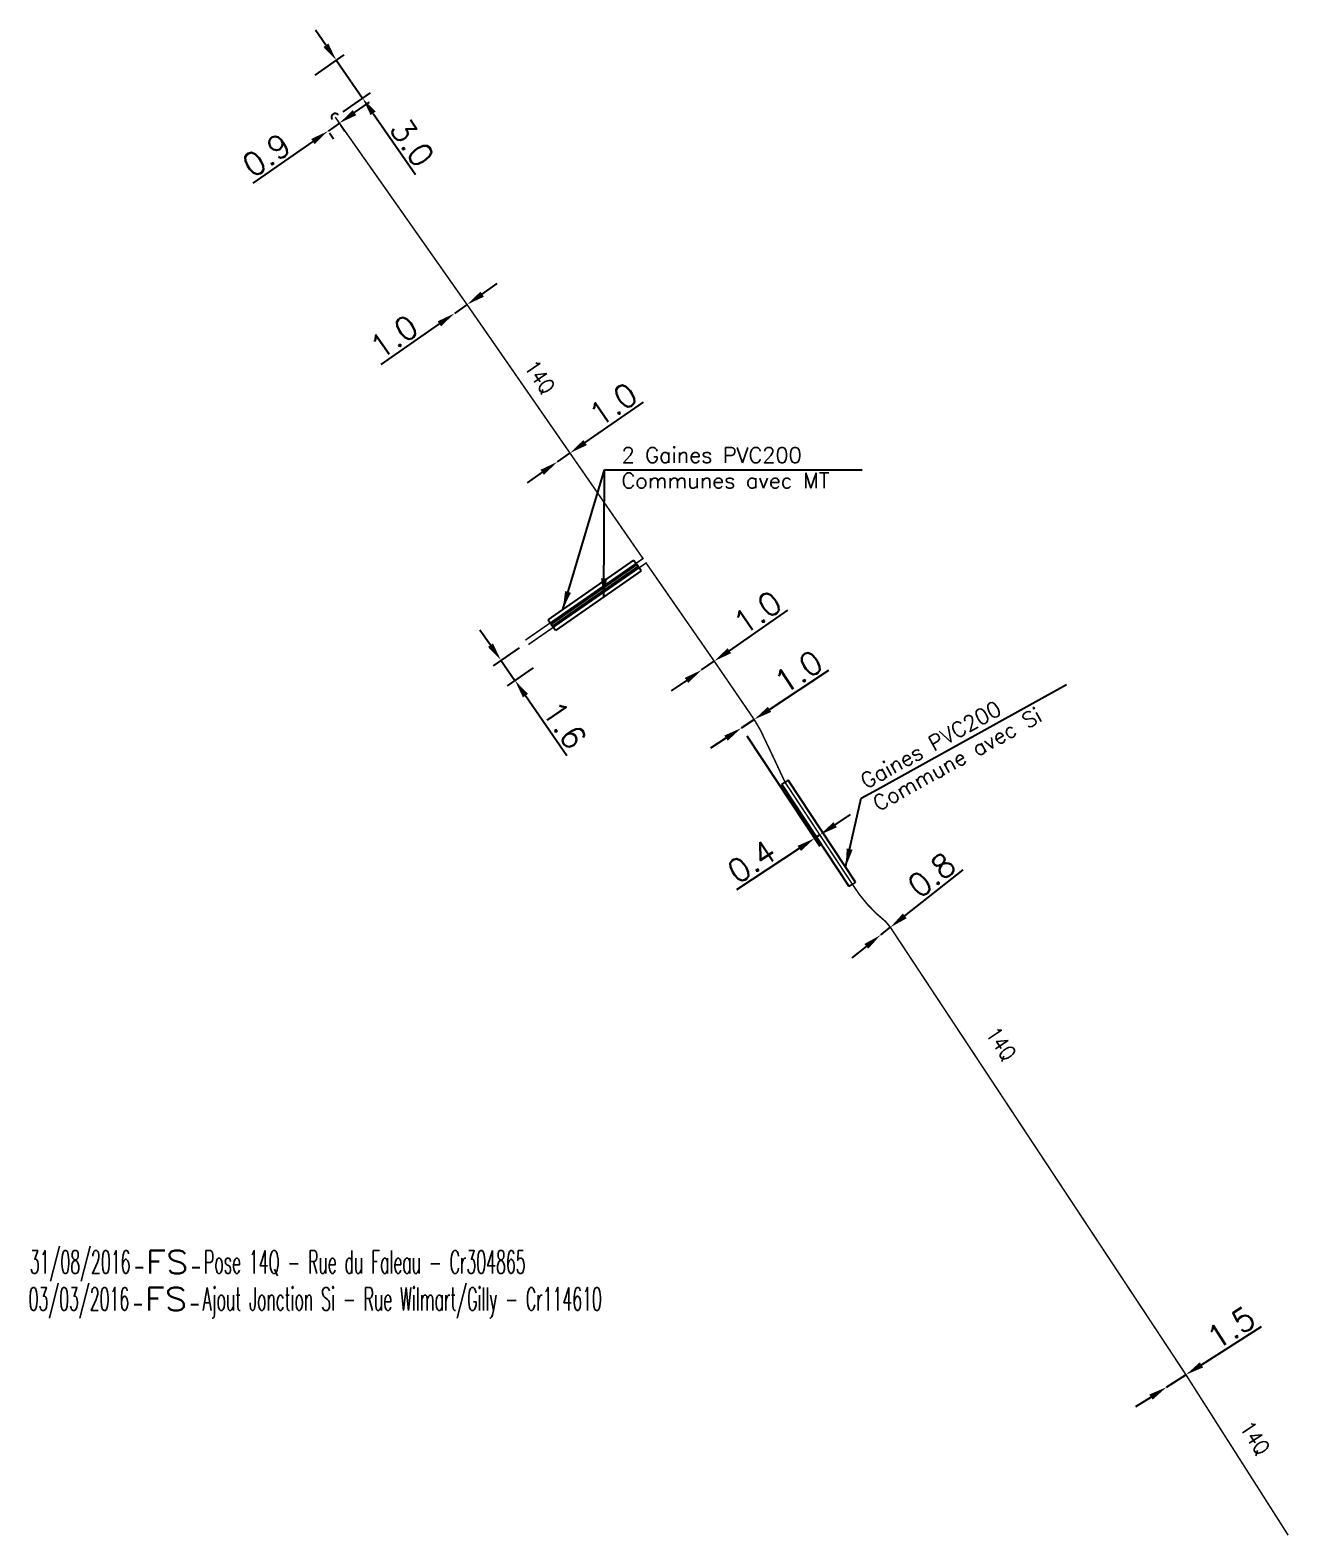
# Model space of a CAD drawing. Header units: millimetres. Extents: x 160285 to 161000, y 122000 to 122644.
# Drawn here: x 160424.3 to 160506.3, y 121999.9 to 122098.1 of the extents above; entities that cross this region are included whole.
import ezdxf
from ezdxf.enums import TextEntityAlignment as Align

# ---------------------------------------------------------------- set-up
doc = ezdxf.new("R2010")
doc.units = ezdxf.units.MM
doc.header["$MEASUREMENT"] = 0
doc.header["$PDMODE"] = 34
doc.linetypes.add('S_ST', pattern=[14, 8, -1.5, 0, -1.5, 0, -1.5, 0, -1.5])
doc.layers.get('0').update_dxf_attribs({"linetype": 'CONTINUOUS'})
doc.layers.get('Defpoints').update_dxf_attribs({"linetype": 'CONTINUOUS'})
for name, color, linetype in [('S_100', 5, 'CONTINUOUS'), ('S_300', 7, 'CONTINUOUS'), ('S_400', 7, 'CONTINUOUS'), ('S_910', 7, 'CONTINUOUS')]:
    doc.layers.add(name, color=color, linetype=linetype)
doc.styles.get("Standard").update_dxf_attribs({"font": 'ROMANS.SHX'})
doc.dimstyles.get("Standard").update_dxf_attribs({"dimscale": 0, "dimtxt": 1.5, "dimasz": 1.2, "dimexe": 0.625, "dimexo": 0.625, "dimgap": 0.25, "dimtad": 1, "dimdec": 1, "dimzin": 0, "dimdsep": 46, "dimtxsty": 'Standard', "dimcen": -0.5, "dimdle": 1, "dimadec": 0, "dimazin": 0, "dimtfac": 0.8, "dimtdec": 1, "dimtmove": 0, "dimatfit": 3, "dimfxl": 0, "dimtolj": 1, "dimtzin": 0, "dimarcsym": 0})

# ---------------------------------------------------------------- blocks, each defined once
blk = doc.blocks.new('GIS_MODF')
at = {"color": 0, "linetype": 'Continuous', "flags": 128}
for points in [[(-2.176, -0.406), (-1.676, -0.406)], [(1.519, -0.406), (2.019, -0.406)]]:
    blk.add_lwpolyline(points, dxfattribs=at)
at = {"color": 0, "linetype": 'Continuous'}
blk.add_attdef('DATE', text='', height=0.75, dxfattribs=at).set_placement((-2.502, -0.798), align=Align.RIGHT)
at = {"color": 0, "linetype": 'Continuous', "width": 3.542583}
blk.add_attdef('USER', text='', height=0.75, dxfattribs=at).set_placement((-1.507, -0.798), (1.276, -0.798), align=Align.FIT)
at = {"color": 0, "linetype": 'Continuous'}
blk.add_attdef('DESC', (2.289, -0.798), '', height=0.75, dxfattribs=at)
blk = doc.blocks.new('*D58')
at = {"layer": 'Defpoints', "color": 0, "linetype": 'Continuous', "transparency": 16777216}
for p in [(160452.798, 122080.175), (160451.976, 122079.605), (160451.976, 122079.605)]:
    blk.add_point(p, dxfattribs=at)
at = {"layer": 'S_100', "color": 0, "linetype": 'Continuous', "lineweight": -2, "transparency": 16777216}
for p, q in [((160453.784, 122080.859), (160454.77, 122081.542)), ((160452.798, 122080.175), (160451.976, 122079.605)), ((160450.99, 122078.921), (160447.186, 122076.284))]:
    blk.add_line(p, q, dxfattribs=at)
at = {"layer": 'S_100', "color": 0, "linetype": 'Continuous', "transparency": 16777216}
for points in [[(160453.67, 122081.023), (160453.898, 122080.694), (160452.798, 122080.175)], [(160450.876, 122079.086), (160451.104, 122078.757), (160451.976, 122079.605)]]:
    blk.add_solid(points, dxfattribs=at)
at = {"layer": 'S_100', "color": 0, "linetype": 'Continuous', "transparency": 16777216, "insert": (160448.025, 122078.083), "char_height": 1.5, "attachment_point": 5, "rotation": 34.7314}
blk.add_mtext('\\A1;1.0', dxfattribs=at)
blk = doc.blocks.new('*D59')
at = {"layer": 'Defpoints', "color": 0, "linetype": 'Continuous', "transparency": 16777216}
for p in [(160458.681, 122069.933), (160458.681, 122069.933), (160459.503, 122070.503)]:
    blk.add_point(p, dxfattribs=at)
at = {"layer": 'S_100', "color": 0, "linetype": 'Continuous', "lineweight": -2, "transparency": 16777216}
for p, q in [((160460.489, 122071.187), (160464.293, 122073.824)), ((160458.681, 122069.933), (160459.503, 122070.503)), ((160457.695, 122069.25), (160456.708, 122068.566))]:
    blk.add_line(p, q, dxfattribs=at)
at = {"layer": 'S_100', "color": 0, "linetype": 'Continuous', "transparency": 16777216}
for points in [[(160460.375, 122071.351), (160460.603, 122071.022), (160459.503, 122070.503)], [(160457.581, 122069.414), (160457.809, 122069.085), (160458.681, 122069.933)]]:
    blk.add_solid(points, dxfattribs=at)
at = {"layer": 'S_100', "color": 0, "linetype": 'Continuous', "transparency": 16777216, "insert": (160462.314, 122073.669), "char_height": 1.5, "attachment_point": 5, "rotation": 34.7314}
blk.add_mtext('\\A1;1.0', dxfattribs=at)
blk = doc.blocks.new('*D60')
at = {"layer": 'Defpoints', "color": 0, "linetype": 'Continuous', "transparency": 16777216}
for p in [(160468.081, 122056.374), (160468.081, 122056.374), (160468.903, 122056.944)]:
    blk.add_point(p, dxfattribs=at)
at = {"layer": 'S_100', "color": 0, "linetype": 'Continuous', "lineweight": -2, "transparency": 16777216}
for p, q in [((160469.889, 122057.627), (160473.693, 122060.264)), ((160468.081, 122056.374), (160468.903, 122056.944)), ((160467.095, 122055.69), (160466.108, 122055.007))]:
    blk.add_line(p, q, dxfattribs=at)
at = {"layer": 'S_100', "color": 0, "linetype": 'Continuous', "transparency": 16777216}
for points in [[(160469.775, 122057.792), (160470.003, 122057.463), (160468.903, 122056.944)], [(160466.981, 122055.855), (160467.208, 122055.526), (160468.081, 122056.374)]]:
    blk.add_solid(points, dxfattribs=at)
at = {"layer": 'S_100', "color": 0, "linetype": 'Continuous', "transparency": 16777216, "insert": (160471.714, 122060.11), "char_height": 1.5, "attachment_point": 5, "rotation": 34.7314}
blk.add_mtext('\\A1;1.0', dxfattribs=at)
blk = doc.blocks.new('*D61')
at = {"layer": 'Defpoints', "color": 0, "linetype": 'Continuous', "transparency": 16777216}
for p in [(160470.671, 122052.591), (160470.671, 122052.591), (160471.506, 122053.142)]:
    blk.add_point(p, dxfattribs=at)
at = {"layer": 'S_100', "color": 0, "linetype": 'Continuous', "lineweight": -2, "transparency": 16777216}
for p, q in [((160472.507, 122053.803), (160476.37, 122056.353)), ((160470.671, 122052.591), (160471.506, 122053.142)), ((160469.67, 122051.93), (160468.668, 122051.269))]:
    blk.add_line(p, q, dxfattribs=at)
at = {"layer": 'S_100', "color": 0, "linetype": 'Continuous', "transparency": 16777216}
for points in [[(160472.397, 122053.97), (160472.618, 122053.636), (160471.506, 122053.142)], [(160469.56, 122052.097), (160469.78, 122051.763), (160470.671, 122052.591)]]:
    blk.add_solid(points, dxfattribs=at)
at = {"layer": 'S_100', "color": 0, "linetype": 'Continuous', "transparency": 16777216, "insert": (160474.389, 122056.243), "char_height": 1.5, "attachment_point": 5, "rotation": 33.43054}
blk.add_mtext('\\A1;1.0', dxfattribs=at)
blk = doc.blocks.new('*D62')
at = {"layer": 'Defpoints', "color": 0, "linetype": 'Continuous', "transparency": 16777216}
for p in [(160470.694, 122052.606), (160475.447, 122045.405), (160475.781, 122045.626)]:
    blk.add_point(p, dxfattribs=at)
at = {"layer": 'S_100', "color": 0, "linetype": 'Continuous', "lineweight": -2, "transparency": 16777216}
for p, q in [((160471.038, 122052.084), (160475.792, 122044.884)), ((160476.783, 122046.287), (160477.784, 122046.948)), ((160475.781, 122045.626), (160475.447, 122045.405)), ((160474.446, 122044.744), (160470.345, 122042.037))]:
    blk.add_line(p, q, dxfattribs=at)
at = {"layer": 'S_100', "color": 0, "linetype": 'Continuous', "transparency": 16777216}
for points in [[(160476.673, 122046.454), (160476.893, 122046.12), (160475.781, 122045.626)], [(160474.336, 122044.911), (160474.556, 122044.577), (160475.447, 122045.405)]]:
    blk.add_solid(points, dxfattribs=at)
at = {"layer": 'S_100', "color": 0, "linetype": 'Continuous', "transparency": 16777216, "insert": (160471.344, 122043.894), "char_height": 1.5, "attachment_point": 5, "rotation": 33.43054}
blk.add_mtext('\\A1;0.4', dxfattribs=at)
blk = doc.blocks.new('*D63')
at = {"layer": 'Defpoints', "color": 0, "linetype": 'Continuous', "transparency": 16777216}
for p in [(160480.38, 122039.603), (160479.752, 122039.107), (160479.752, 122039.107)]:
    blk.add_point(p, dxfattribs=at)
at = {"layer": 'S_100', "color": 0, "linetype": 'Continuous', "lineweight": -2, "transparency": 16777216}
for p, q in [((160481.321, 122040.348), (160485.118, 122043.353)), ((160479.752, 122039.107), (160480.38, 122039.603)), ((160478.811, 122038.362), (160477.87, 122037.617))]:
    blk.add_line(p, q, dxfattribs=at)
at = {"layer": 'S_100', "color": 0, "linetype": 'Continuous', "transparency": 16777216}
for points in [[(160481.197, 122040.505), (160481.445, 122040.191), (160480.38, 122039.603)], [(160478.687, 122038.519), (160478.935, 122038.205), (160479.752, 122039.107)]]:
    blk.add_solid(points, dxfattribs=at)
at = {"layer": 'S_100', "color": 0, "linetype": 'Continuous', "transparency": 16777216, "insert": (160483.069, 122043.007), "char_height": 1.5, "attachment_point": 5, "rotation": 38.3565}
blk.add_mtext('\\A1;0.8', dxfattribs=at)
blk = doc.blocks.new('*D64')
at = {"layer": 'Defpoints', "color": 0, "linetype": 'Continuous', "transparency": 16777216}
for p in [(160499.64, 122010.449), (160498.376, 122009.641), (160498.376, 122009.641)]:
    blk.add_point(p, dxfattribs=at)
at = {"layer": 'S_100', "color": 0, "linetype": 'Continuous', "lineweight": -2, "transparency": 16777216}
for p, q in [((160500.652, 122011.094), (160504.553, 122013.585)), ((160498.376, 122009.641), (160499.64, 122010.449)), ((160497.365, 122008.995), (160496.353, 122008.35))]:
    blk.add_line(p, q, dxfattribs=at)
at = {"layer": 'S_100', "color": 0, "linetype": 'Continuous', "transparency": 16777216}
for points in [[(160500.544, 122011.263), (160500.759, 122010.926), (160499.64, 122010.449)], [(160497.257, 122009.164), (160497.472, 122008.827), (160498.376, 122009.641)]]:
    blk.add_solid(points, dxfattribs=at)
at = {"layer": 'S_100', "color": 0, "linetype": 'Continuous', "transparency": 16777216, "insert": (160502.57, 122013.506), "char_height": 1.5, "attachment_point": 5, "rotation": 32.56001}
blk.add_mtext('\\A1;1.5', dxfattribs=at)
blk = doc.blocks.new('*D65')
at = {"layer": 'Defpoints', "color": 0, "linetype": 'Continuous', "transparency": 16777216}
for p in [(160456.698, 122058.173), (160457.613, 122056.86), (160455.918, 122055.686)]:
    blk.add_point(p, dxfattribs=at)
at = {"layer": 'S_100', "color": 0, "linetype": 'Continuous', "lineweight": -2, "transparency": 16777216}
for p, q in [((160454.323, 122057.987), (160453.639, 122058.973)), ((160456.185, 122057.817), (160454.493, 122056.645)), ((160455.006, 122057.001), (160455.918, 122055.686)), ((160457.099, 122056.504), (160455.404, 122055.33)), ((160456.602, 122054.699), (160459.299, 122050.807))]:
    blk.add_line(p, q, dxfattribs=at)
at = {"layer": 'S_100', "color": 0, "linetype": 'Continuous', "transparency": 16777216}
for points in [[(160454.487, 122058.101), (160454.159, 122057.873), (160455.006, 122057.001)], [(160456.766, 122054.813), (160456.437, 122054.585), (160455.918, 122055.686)]]:
    blk.add_solid(points, dxfattribs=at)
at = {"layer": 'S_100', "color": 0, "linetype": 'Continuous', "transparency": 16777216, "insert": (160459.145, 122052.786), "char_height": 1.5, "attachment_point": 5, "rotation": 304.72719}
blk.add_mtext('\\A1;1.6', dxfattribs=at)
blk = doc.blocks.new('*D66')
at = {"layer": 'Defpoints', "color": 0, "linetype": 'Continuous', "transparency": 16777216}
for p in [(160444.282, 122096.09), (160442.378, 122094.77), (160444.209, 122092.389)]:
    blk.add_point(p, dxfattribs=at)
at = {"layer": 'S_300', "color": 0, "linetype": 'Continuous', "lineweight": -2, "transparency": 16777216}
for p, q in [((160443.598, 122097.077), (160442.915, 122098.063)), ((160442.891, 122095.126), (160444.796, 122096.446)), ((160444.282, 122096.09), (160445.991, 122093.625)), ((160444.722, 122092.745), (160446.505, 122093.981)), ((160446.675, 122092.639), (160449.434, 122088.659))]:
    blk.add_line(p, q, dxfattribs=at)
at = {"layer": 'S_300', "color": 0, "linetype": 'Continuous', "transparency": 16777216}
for points in [[(160443.763, 122097.19), (160443.434, 122096.963), (160444.282, 122096.09)], [(160446.839, 122092.753), (160446.511, 122092.525), (160445.991, 122093.625)]]:
    blk.add_solid(points, dxfattribs=at)
at = {"layer": 'S_300', "color": 0, "linetype": 'Continuous', "transparency": 16777216, "insert": (160449.218, 122090.725), "char_height": 1.5, "attachment_point": 5, "rotation": 304.7314}
blk.add_mtext('\\A1;3.0', dxfattribs=at)
blk = doc.blocks.new('*D67')
at = {"layer": 'Defpoints', "color": 0, "linetype": 'Continuous', "transparency": 16777216}
for p in [(160443.469, 122091.876), (160444.209, 122092.389), (160443.739, 122091.487)]:
    blk.add_point(p, dxfattribs=at)
at = {"layer": 'S_300', "color": 0, "linetype": 'Continuous', "lineweight": -2, "transparency": 16777216}
for p, q in [((160445.464, 122092.684), (160446.451, 122093.367)), ((160444.478, 122092), (160443.739, 122091.487)), ((160444.565, 122091.875), (160444.834, 122091.486)), ((160442.752, 122090.804), (160438.831, 122088.085)), ((160443.825, 122091.363), (160444.095, 122090.974))]:
    blk.add_line(p, q, dxfattribs=at)
at = {"layer": 'S_300', "color": 0, "linetype": 'Continuous', "transparency": 16777216}
for points in [[(160445.351, 122092.848), (160445.578, 122092.519), (160444.478, 122092)], [(160442.639, 122090.968), (160442.866, 122090.639), (160443.739, 122091.487)]]:
    blk.add_solid(points, dxfattribs=at)
at = {"layer": 'S_300', "color": 0, "linetype": 'Continuous', "transparency": 16777216, "insert": (160439.729, 122089.924), "char_height": 1.5, "attachment_point": 5, "rotation": 34.7314}
blk.add_mtext('\\A1;0.9', dxfattribs=at)
blk = doc.blocks.new('S_300_03')
at = {"color": 0, "linetype": 'Continuous'}
blk.add_arc((0, 0), 0.5, 270, 90, dxfattribs=at)
at = {"color": 0, "linetype": 'Continuous', "width": 0.75, "flags": 3}
for tag, p in [('DEF_LEG', (0, -5)), ('DEF_COUP', (0, -7.5)), ('DEF_TYPE', (0, -10))]:
    blk.add_attdef(tag, text='', height=1.2, dxfattribs=at).set_placement(p, align=Align.MIDDLE)

msp = doc.modelspace()

# ---------------------------------------------------------------- linework, layer by layer
at = {"layer": 'S_100', "linetype": 'S_ST', "const_width": 0.1, "flags": 128}
msp.add_lwpolyline([(160456.599, 122058.317), (160464.263, 122063.63), (160459.503, 122070.503), (160452.798, 122080.175), (160444.209, 122092.389), (160444.209, 122092.389)], dxfattribs=at)
msp.add_lwpolyline([(160506.298, 122000), (160499.64, 122010.449), (160480.38, 122039.603), (160480.08, 122039.971, -0.086677), (160477.905, 122042.409), (160477.905, 122042.409), (160473.518, 122049.053), (160473.518, 122049.053, 0.00362), (160471.907, 122052.462), (160471.907, 122052.462), (160471.506, 122053.142), (160468.903, 122056.944), (160464.462, 122063.342), (160456.798, 122058.029)], format="xyb", dxfattribs=at)
at = {"layer": 'S_400', "color": 7, "linetype": 'CONTINUOUS'}
for p, q in [((160458.076, 122059.646), (160463.668, 122063.521)), ((160463.867, 122063.233), (160458.276, 122059.358)), ((160458.361, 122059.235), (160463.953, 122063.11)), ((160463.668, 122063.521), (160463.81, 122063.316)), ((160463.953, 122063.11), (160463.81, 122063.316)), ((160463.867, 122063.233), (160464.01, 122063.028)), ((160464.152, 122062.823), (160458.561, 122058.947)), ((160464.152, 122062.823), (160464.01, 122063.028)), ((160458.076, 122059.646), (160458.219, 122059.44)), ((160458.361, 122059.235), (160458.219, 122059.44)), ((160458.276, 122059.358), (160458.418, 122059.152)), ((160458.561, 122058.947), (160458.418, 122059.152)), ((160473.31, 122048.916), (160473.518, 122049.053)), ((160477.696, 122042.271), (160473.31, 122048.916)), ((160473.727, 122049.191), (160473.518, 122049.053)), ((160478.113, 122042.547), (160473.727, 122049.191)), ((160478.113, 122042.547), (160477.905, 122042.409)), ((160477.696, 122042.271), (160477.905, 122042.409))]:
    msp.add_line(p, q, dxfattribs=at)

# ---------------------------------------------------------------- block references
at = {"layer": 'S_300', "xscale": 0.5, "yscale": 0.5, "zscale": 0.5, "rotation": 125.1151150406128}
msp.add_blockref('S_300_03', (160444.209, 122092.389), dxfattribs=at)
at = {"layer": 'S_910', "color": 7}
ref = msp.add_blockref('GIS_MODF', (160433.368, 122017.84), dxfattribs=at)
ref.add_attrib('DATE', '31/08/2016', dxfattribs={"layer": '0', "color": 0, "linetype": 'Continuous', "height": 1.5, "width": 0.5}).set_placement((160430.866, 122017.041), align=Align.RIGHT)
ref.add_attrib('USER', 'FS', dxfattribs={"layer": '0', "color": 0, "linetype": 'Continuous', "height": 1.5, "width": 1.113383}).set_placement((160431.861, 122017.041), (160434.644, 122017.041), align=Align.FIT)
ref.add_attrib('DESC', 'Pose 14Q - Rue du Faleau - Cr304865', (160435.657, 122017.041), dxfattribs={"layer": '0', "color": 0, "linetype": 'Continuous', "height": 1.5, "width": 0.5})
ref = msp.add_blockref('GIS_MODF', (160433.289, 122015.437), dxfattribs=at)
ref.add_attrib('DATE', '03/03/2016', dxfattribs={"layer": '0', "color": 0, "linetype": 'Continuous', "height": 1.5, "width": 0.5}).set_placement((160430.787, 122014.639), align=Align.RIGHT)
ref.add_attrib('USER', 'FS', dxfattribs={"layer": '0', "color": 0, "linetype": 'Continuous', "height": 1.5, "width": 1.113383}).set_placement((160431.782, 122014.639), (160434.565, 122014.639), align=Align.FIT)
ref.add_attrib('DESC', 'Ajout Jonction Si - Rue Wilmart/Gilly - Cr114610', (160435.578, 122014.639), dxfattribs={"layer": '0', "color": 0, "linetype": 'Continuous', "height": 1.5, "width": 0.5})

# ---------------------------------------------------------------- texts
at = {"layer": 'S_100', "linetype": 'Continuous', "width": 0.85}
for rotation, p in [(304.7314, (160456.493, 122076.101)), (303.45037, (160486.561, 122032.679)), (303.45037, (160503.102, 122006.992))]:
    msp.add_text('14Q', height=1, rotation=rotation, dxfattribs=at).set_placement(p)
at = {"layer": 'S_400', "linetype": 'Continuous', "insert": (160462.864, 122070.874), "char_height": 1, "width": 17.07121, "attachment_point": 1}
msp.add_mtext('\\A1;2 Gaines PVC200\\PCommunes avec MT', dxfattribs=at)
at = {"layer": 'S_400', "linetype": 'Continuous', "insert": (160478.31, 122049.465), "char_height": 1, "width": 17.07121, "attachment_point": 1, "rotation": 29.00471}
msp.add_mtext('\\A1;Gaines PVC200\\PCommune avec Si', dxfattribs=at)

# ---------------------------------------------------------------- dimensions: what is measured, and where the dimension line sits
at = {"layer": 'S_100', "linetype": 'Continuous'}
for base, p1, p2, angle, override, picture, middle in [((160451.976, 122079.605), (160452.798, 122080.175), (160451.976, 122079.605), 34.7314, {"dimscale": 1, "dimlfac": 1, "dimlunit": 2, "dimatfit": 0}, '*D58', (160448.595, 122077.261)), ((160458.681, 122069.933), (160459.503, 122070.503), (160458.681, 122069.933), 34.7314, {"dimscale": 1, "dimatfit": 0}, '*D59', (160462.884, 122072.847)), ((160468.081, 122056.374), (160468.903, 122056.944), (160468.081, 122056.374), 34.7314, {"dimscale": 1, "dimatfit": 0}, '*D60', (160472.284, 122059.288)), ((160455.918, 122055.686), (160456.698, 122058.173), (160457.613, 122056.86), 124.72719, {"dimscale": 1, "dimatfit": 0}, '*D65', (160458.323, 122052.216)), ((160470.671, 122052.591), (160471.506, 122053.142), (160470.671, 122052.591), 33.43054, {"dimscale": 1, "dimatfit": 0}, '*D61', (160474.94, 122055.409)), ((160475.447, 122045.405), (160475.781, 122045.626), (160470.694, 122052.606), 33.43054, {"dimscale": 1, "dimatfit": 0}, '*D62', (160471.895, 122043.06)), ((160479.752, 122039.107), (160480.38, 122039.603), (160479.752, 122039.107), 38.3565, {"dimscale": 1, "dimatfit": 0}, '*D63', (160483.69, 122042.223)), ((160498.376, 122009.641), (160499.64, 122010.449), (160498.376, 122009.641), 32.56001, {"dimscale": 1, "dimatfit": 0}, '*D64', (160503.108, 122012.663))]:
    dim = msp.add_linear_dim(base=base, p1=p1, p2=p2, angle=angle, dimstyle='Standard', override=override, dxfattribs=at)
    dim.commit()
    dim.dimension.update_dxf_attribs({"geometry": picture, "text_midpoint": middle, "dimtype": 160})
at = {"layer": 'S_300', "linetype": 'Continuous'}
for base, p2, angle, picture, middle in [((160444.282, 122096.09), (160442.378, 122094.77), 304.7314, '*D66', (160448.396, 122090.156)), ((160443.739, 122091.487), (160443.469, 122091.876), 34.7314, '*D67', (160440.299, 122089.103))]:
    dim = msp.add_linear_dim(base=base, p1=(160444.209, 122092.389), p2=p2, angle=angle, dimstyle='Standard', override={"dimscale": 1, "dimatfit": 0}, dxfattribs=at)
    dim.commit()
    dim.dimension.update_dxf_attribs({"geometry": picture, "text_midpoint": middle, "dimtype": 160})

# ---------------------------------------------------------------- leaders
at = {"layer": 'S_400', "linetype": 'Continuous'}
msp.add_leader([(160459.031, 122060.307), (160461.754, 122069.413)], dimstyle='Standard', override={"dimscale": 1, "dimtad": 0}, dxfattribs=at)
at = {"layer": 'S_400', "linetype": 'Continuous', "annotation_type": 0, "has_hookline": 1, "hookline_direction": 0, "text_width": 15.333}
msp.add_leader([(160461.718, 122061.135), (160461.754, 122069.413), (160462.954, 122069.413)], dimstyle='Standard', override={"dimscale": 1}, dxfattribs=at)
at = {"layer": 'S_400', "linetype": 'Continuous', "annotation_type": 0, "has_hookline": 1, "hookline_direction": 0, "text_width": 13.857, "horizontal_direction": (0.87458, 0.484882, 0)}
msp.add_leader([(160477.466, 122043.527), (160478.473, 122048.011), (160479.522, 122048.593)], dimstyle='Standard', override={"dimscale": 1}, dxfattribs=at)

doc.saveas('drawing.dxf')
